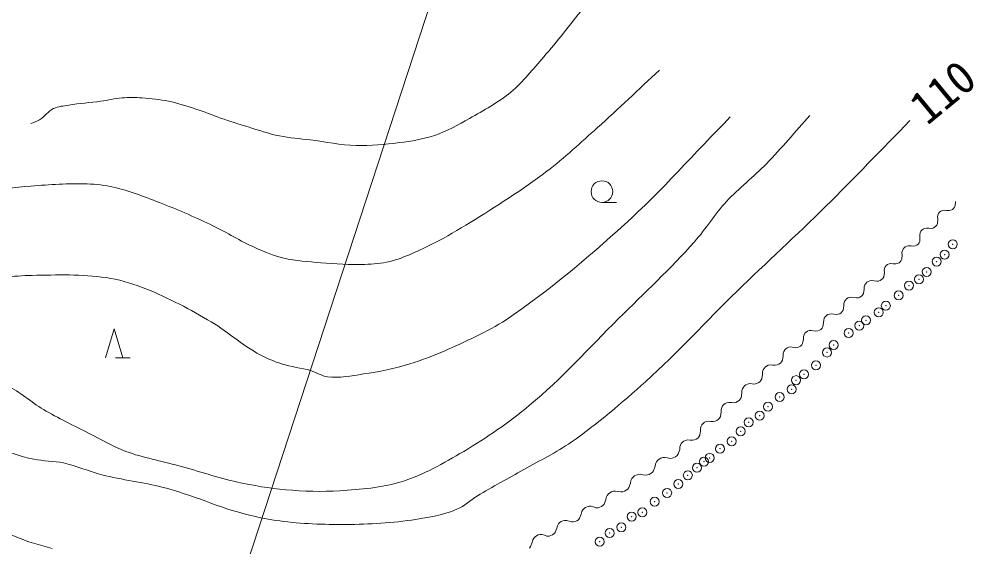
# Model space of a CAD drawing. Units: millimetres, scale not verified. Extents: x 40000 to 680000, y 20000 to 380000.
# Drawn here: x 102830 to 155729, y 290472 to 319694 of the extents above; entities that cross this region are included whole.
import ezdxf
from ezdxf.enums import TextEntityAlignment as Align

# ---------------------------------------------------------------- set-up
doc = ezdxf.new("R2010")
doc.units = ezdxf.units.MM
doc.header["$LTSCALE"] = 1000
doc.header["$PDMODE"] = 32
doc.header["$PDSIZE"] = 500
doc.layers.add('M-BGD', color=7, linetype='Continuous', lineweight=13)
doc.layers.add('M-STR-HTXT', color=7, linetype='Continuous', lineweight=13)
doc.styles.add('ＭＳ ゴシック', font='')
doc.styles.get('ＭＳ ゴシック').set_extended_font_data('MS Gothic')

# ---------------------------------------------------------------- blocks, each defined once
blk = doc.blocks.new('広葉樹林')
at = {"color": 7, "linetype": 'Continuous', "lineweight": 13}
blk.add_line((0, 0), (1, 0), dxfattribs=at)
blk.add_circle((0, 0.75), 0.75, dxfattribs=at)
blk = doc.blocks.new('針葉樹林')
at = {"color": 7, "linetype": 'Continuous', "lineweight": 13}
for p, q in [((-0.6, 0), (0, 2)), ((0, 2), (0.6, 0)), ((0.1, 0), (1.1, 0))]:
    blk.add_line(p, q, dxfattribs=at)

msp = doc.modelspace()

# ---------------------------------------------------------------- linework, layer by layer
at = {"layer": 'M-BGD'}
for p, q in [((154645, 309357), (154655, 309593)), ((153721, 308928), (153776, 308997)), ((153776, 308997), (153844, 309051)), ((153844, 309051), (153927, 309091)), ((153927, 309091), (154030, 309111)), ((154030, 309111), (154163, 309101)), ((154163, 309101), (154296, 309091)), ((154296, 309091), (154399, 309111)), ((154399, 309111), (154482, 309151)), ((154482, 309151), (154550, 309206)), ((154550, 309206), (154605, 309274)), ((154605, 309274), (154645, 309357)), ((153661, 308743), (153682, 308845)), ((153671, 308609), (153661, 308743)), ((153661, 308374), (153671, 308609)), ((153682, 308845), (153721, 308928)), ((152698, 307861), (152737, 307944)), ((152737, 307944), (152792, 308013)), ((152792, 308013), (152860, 308067)), ((152860, 308067), (152944, 308107)), ((152944, 308107), (153046, 308128)), ((153046, 308128), (153179, 308117)), ((153179, 308117), (153313, 308107)), ((153313, 308107), (153415, 308128)), ((153415, 308128), (153498, 308167)), ((153498, 308167), (153567, 308222)), ((153567, 308222), (153621, 308290)), ((153621, 308290), (153661, 308374)), ((152637, 307306), (152677, 307390)), ((152677, 307759), (152698, 307861)), ((152687, 307625), (152677, 307759)), ((152677, 307390), (152687, 307625)), ((151693, 306775), (151714, 306877)), ((151714, 306877), (151753, 306960)), ((151753, 306960), (151808, 307029)), ((151808, 307029), (151876, 307083)), ((151876, 307083), (151960, 307123)), ((151960, 307123), (152062, 307144)), ((152062, 307144), (152195, 307133)), ((152195, 307133), (152329, 307123)), ((152329, 307123), (152431, 307144)), ((152431, 307144), (152514, 307183)), ((152514, 307183), (152583, 307238)), ((152583, 307238), (152637, 307306)), ((151599, 306254), (151653, 306323)), ((151653, 306323), (151693, 306406)), ((151703, 306641), (151693, 306775)), ((151693, 306406), (151703, 306641)), ((150709, 305791), (150730, 305893)), ((150720, 305658), (150709, 305791)), ((150730, 305893), (150770, 305977)), ((150770, 305977), (150824, 306045)), ((150824, 306045), (150893, 306100)), ((150893, 306100), (150976, 306139)), ((150976, 306139), (151078, 306160)), ((151078, 306160), (151212, 306150)), ((151212, 306150), (151345, 306139)), ((151345, 306139), (151447, 306160)), ((151447, 306160), (151530, 306200)), ((151530, 306200), (151599, 306254)), ((150490, 305223), (150566, 305273)), ((150566, 305273), (150630, 305338)), ((150630, 305338), (150680, 305420)), ((150680, 305420), (150720, 305658)), ((149559, 304500), (149599, 304738)), ((149599, 304738), (149604, 304874)), ((149604, 304874), (149638, 304976)), ((149638, 304976), (149688, 305057)), ((149688, 305057), (149752, 305122)), ((149752, 305122), (149828, 305172)), ((149828, 305172), (149918, 305206)), ((149918, 305206), (150024, 305219)), ((150024, 305219), (150159, 305198)), ((150159, 305198), (150294, 305177)), ((150294, 305177), (150400, 305190)), ((150400, 305190), (150490, 305223)), ((148567, 304138), (148631, 304203)), ((148631, 304203), (148707, 304253)), ((148707, 304253), (148797, 304286)), ((148797, 304286), (148903, 304299)), ((148903, 304299), (149038, 304278)), ((149038, 304278), (149173, 304257)), ((149173, 304257), (149279, 304270)), ((149279, 304270), (149369, 304303)), ((149369, 304303), (149445, 304353)), ((149445, 304353), (149509, 304418)), ((149509, 304418), (149559, 304500)), ((148438, 303580), (148477, 303818)), ((148477, 303818), (148483, 303954)), ((148483, 303954), (148517, 304056)), ((148517, 304056), (148567, 304138)), ((147362, 303034), (147395, 303136)), ((147395, 303136), (147446, 303218)), ((147446, 303218), (147510, 303283)), ((147510, 303283), (147586, 303333)), ((147586, 303333), (147676, 303366)), ((147676, 303366), (147782, 303379)), ((147782, 303379), (147917, 303358)), ((147917, 303358), (148051, 303337)), ((148051, 303337), (148158, 303350)), ((148158, 303350), (148248, 303384)), ((148248, 303384), (148324, 303433)), ((148324, 303433), (148388, 303499)), ((148388, 303499), (148438, 303580)), ((147267, 302579), (147317, 302660)), ((147317, 302660), (147356, 302898)), ((147356, 302898), (147362, 303034)), ((146235, 301979), (146241, 302115)), ((146241, 302115), (146274, 302217)), ((146274, 302217), (146325, 302298)), ((146325, 302298), (146389, 302363)), ((146389, 302363), (146465, 302413)), ((146465, 302413), (146555, 302447)), ((146555, 302447), (146661, 302460)), ((146661, 302460), (146796, 302438)), ((146796, 302438), (146930, 302417)), ((146930, 302417), (147037, 302430)), ((147037, 302430), (147127, 302464)), ((147127, 302464), (147203, 302514)), ((147203, 302514), (147267, 302579)), ((145344, 301493), (145433, 301527)), ((145433, 301527), (145540, 301540)), ((145540, 301540), (145675, 301519)), ((145916, 301510), (146005, 301544)), ((146005, 301544), (146082, 301594)), ((146082, 301594), (146146, 301659)), ((146146, 301659), (146196, 301740)), ((146196, 301740), (146235, 301979)), ((145078, 300811), (145114, 301059)), ((145114, 301059), (145120, 301195)), ((145120, 301195), (145153, 301297)), ((145153, 301297), (145204, 301378)), ((145204, 301378), (145267, 301443)), ((145267, 301443), (145344, 301493)), ((145675, 301519), (145809, 301497)), ((145809, 301497), (145916, 301510)), ((144122, 300428), (144200, 300485)), ((144200, 300485), (144292, 300527)), ((144292, 300527), (144402, 300550)), ((144402, 300550), (144542, 300539)), ((144542, 300539), (144682, 300529)), ((144682, 300529), (144792, 300551)), ((144792, 300551), (144884, 300593)), ((144884, 300593), (144962, 300651)), ((144962, 300651), (145027, 300723)), ((145027, 300723), (145078, 300811)), ((143934, 299772), (143970, 300020)), ((143970, 300020), (143973, 300160)), ((143973, 300160), (144006, 300268)), ((144006, 300268), (144057, 300356)), ((144057, 300356), (144122, 300428)), ((142978, 299389), (143056, 299447)), ((143056, 299447), (143148, 299489)), ((143148, 299489), (143258, 299511)), ((143258, 299511), (143398, 299501)), ((143398, 299501), (143538, 299490)), ((143538, 299490), (143648, 299513)), ((143648, 299513), (143740, 299555)), ((143740, 299555), (143818, 299612)), ((143818, 299612), (143883, 299684)), ((143883, 299684), (143934, 299772)), ((142790, 298733), (142826, 298981)), ((142826, 298981), (142829, 299121)), ((142829, 299121), (142862, 299229)), ((142862, 299229), (142913, 299317)), ((142913, 299317), (142978, 299389)), ((141834, 298350), (141912, 298408)), ((141912, 298408), (142004, 298450)), ((142004, 298450), (142114, 298472)), ((142114, 298472), (142254, 298462)), ((142254, 298462), (142394, 298451)), ((142394, 298451), (142504, 298474)), ((142504, 298474), (142596, 298516)), ((142596, 298516), (142674, 298573)), ((142674, 298573), (142739, 298646)), ((142739, 298646), (142790, 298733)), ((141646, 297695), (141682, 297942)), ((141682, 297942), (141685, 298083)), ((141685, 298083), (141718, 298190)), ((141718, 298190), (141769, 298278)), ((141769, 298278), (141834, 298350)), ((140625, 297239), (140690, 297311)), ((140690, 297311), (140768, 297369)), ((140768, 297369), (140860, 297411)), ((140860, 297411), (140970, 297433)), ((140970, 297433), (141110, 297423)), ((141110, 297423), (141250, 297413)), ((141250, 297413), (141360, 297435)), ((141360, 297435), (141452, 297477)), ((141452, 297477), (141530, 297535)), ((141530, 297535), (141595, 297607)), ((141595, 297607), (141646, 297695)), ((140502, 296656), (140538, 296904)), ((140538, 296904), (140541, 297044)), ((140541, 297044), (140574, 297151)), ((140574, 297151), (140625, 297239)), ((139481, 296201), (139546, 296273)), ((139546, 296273), (139624, 296330)), ((139624, 296330), (139716, 296372)), ((139716, 296372), (139826, 296395)), ((139826, 296395), (139966, 296384)), ((139966, 296384), (140106, 296374)), ((140106, 296374), (140216, 296396)), ((140216, 296396), (140308, 296438)), ((140308, 296438), (140386, 296496)), ((140386, 296496), (140451, 296568)), ((140451, 296568), (140502, 296656)), ((139313, 295617), (139394, 295865)), ((139394, 295865), (139397, 296005)), ((139397, 296005), (139430, 296113)), ((139430, 296113), (139481, 296201)), ((138057, 295077), (138110, 295182)), ((138110, 295182), (138178, 295266)), ((138178, 295266), (138257, 295332)), ((138257, 295332), (138348, 295382)), ((138348, 295382), (138451, 295415)), ((138451, 295415), (138569, 295426)), ((138569, 295426), (138711, 295400)), ((138711, 295400), (138854, 295374)), ((138854, 295374), (138972, 295384)), ((138972, 295384), (139074, 295417)), ((139074, 295417), (139165, 295467)), ((139165, 295467), (139245, 295533)), ((139245, 295533), (139313, 295617)), ((137880, 294603), (137948, 294687)), ((137948, 294687), (138029, 294935)), ((138029, 294935), (138057, 295077)), ((136664, 294004), (136692, 294146)), ((136692, 294146), (136745, 294252)), ((136745, 294252), (136813, 294336)), ((136813, 294336), (136892, 294402)), ((136892, 294402), (136983, 294452)), ((136983, 294452), (137086, 294485)), ((137086, 294485), (137204, 294495)), ((137204, 294495), (137346, 294469)), ((137346, 294469), (137489, 294443)), ((137489, 294443), (137607, 294454)), ((137607, 294454), (137709, 294487)), ((137709, 294487), (137800, 294537)), ((137800, 294537), (137880, 294603)), ((136344, 293556), (136435, 293606)), ((136435, 293606), (136515, 293672)), ((136515, 293672), (136583, 293756)), ((136583, 293756), (136664, 294004)), ((135209, 292838), (135298, 293074)), ((135298, 293074), (135327, 293216)), ((135327, 293216), (135379, 293321)), ((135379, 293321), (135447, 293405)), ((135447, 293405), (135527, 293471)), ((135527, 293471), (135618, 293521)), ((135618, 293521), (135721, 293554)), ((135721, 293554), (135838, 293565)), ((135838, 293565), (135981, 293539)), ((135981, 293539), (136124, 293513)), ((136124, 293513), (136241, 293524)), ((136241, 293524), (136344, 293556)), ((134033, 292526), (134102, 292602)), ((134102, 292602), (134182, 292659)), ((134182, 292659), (134271, 292699)), ((134271, 292699), (134372, 292722)), ((134372, 292722), (134485, 292721)), ((134485, 292721), (134621, 292682)), ((134621, 292682), (134756, 292643)), ((134756, 292643), (134870, 292642)), ((134870, 292642), (134970, 292664)), ((134970, 292664), (135060, 292705)), ((135060, 292705), (135139, 292762)), ((135139, 292762), (135209, 292838)), ((133784, 291978), (133853, 292054)), ((133853, 292054), (133943, 292290)), ((133943, 292290), (133977, 292427)), ((133977, 292427), (134033, 292526)), ((101498, 291483), (103366, 290744)), ((132497, 291271), (132587, 291506)), ((132587, 291506), (132621, 291643)), ((132621, 291643), (132677, 291742)), ((132677, 291742), (132746, 291818)), ((132746, 291818), (132826, 291875)), ((132826, 291875), (132916, 291916)), ((132916, 291916), (133016, 291938)), ((133016, 291938), (133129, 291937)), ((133129, 291937), (133265, 291898)), ((133265, 291898), (133401, 291859)), ((133401, 291859), (133514, 291858)), ((133514, 291858), (133614, 291880)), ((133614, 291880), (133704, 291921)), ((133704, 291921), (133784, 291978)), ((131265, 290860), (131321, 290958)), ((131321, 290958), (131391, 291034)), ((131391, 291034), (131470, 291092)), ((131470, 291092), (131560, 291132)), ((131560, 291132), (131660, 291154)), ((131660, 291154), (131774, 291154)), ((131774, 291154), (131909, 291114)), ((131909, 291114), (132045, 291075)), ((132045, 291075), (132159, 291075)), ((132159, 291075), (132259, 291097)), ((132259, 291097), (132348, 291137)), ((132348, 291137), (132428, 291195)), ((132428, 291195), (132497, 291271)), ((103366, 290744), (104659, 290375)), ((131073, 290411), (131142, 290487)), ((131142, 290487), (131232, 290723)), ((131232, 290723), (131265, 290860))]:
    msp.add_line(p, q, dxfattribs=at)
for points, knots in [([(103470, 313907), (103635, 313979), (103812, 314031), (103966, 314124), (104249, 314295), (104443, 314601), (104741, 314744), (104999, 314868), (105297, 314882), (105578, 314930), (106163, 315031), (106758, 315065), (107346, 315147), (107739, 315203), (108128, 315302), (108524, 315333), (108895, 315362), (109269, 315357), (109640, 315333), (110129, 315302), (110618, 315246), (111098, 315147), (111613, 315041), (112116, 314876), (112617, 314713), (113077, 314564), (113524, 314375), (113981, 314217), (114485, 314043), (114991, 313877), (115501, 313721), (116076, 313545), (116647, 313346), (117237, 313225), (117798, 313110), (118374, 313079), (118942, 313008), (119790, 312902), (120631, 312722), (121485, 312698), (122282, 312675), (123082, 312746), (123872, 312853), (124531, 312942), (125197, 313041), (125826, 313256), (126504, 313487), (127132, 313849), (127757, 314199), (128545, 314640), (129348, 315076), (130043, 315652), (130728, 316220), (131282, 316931), (131868, 317601), (132619, 318462), (133309, 319373), (134029, 320259)], [0, 0, 0, 0, 1, 1, 1, 2, 2, 2, 3, 3, 3, 4, 4, 4, 5, 5, 5, 6, 6, 6, 7, 7, 7, 8, 8, 8, 9, 9, 9, 10, 10, 10, 11, 11, 11, 12, 12, 12, 13, 13, 13, 14, 14, 14, 15, 15, 15, 16, 16, 16, 17, 17, 17, 18, 18, 18, 19, 19, 19, 19]), ([(86689, 314691), (87192, 314056), (87623, 313358), (88197, 312787), (88796, 312192), (89482, 311684), (90192, 311228), (90755, 310867), (91343, 310527), (91974, 310307), (92516, 310117), (93094, 310040), (93665, 309972), (94151, 309915), (94643, 309931), (95133, 309912), (95733, 309887), (96334, 309828), (96935, 309841), (98232, 309869), (99521, 310042), (100813, 310165), (101705, 310249), (102592, 310384), (103486, 310448), (104523, 310523), (105565, 310615), (106604, 310570), (107090, 310549), (107578, 310496), (108052, 310388), (108986, 310173), (109881, 309812), (110775, 309466), (111720, 309101), (112646, 308688), (113560, 308251), (114343, 307877), (115074, 307397), (115868, 307046), (116391, 306816), (116923, 306593), (117478, 306459), (118146, 306298), (118838, 306261), (119523, 306206), (120334, 306141), (121150, 306085), (121963, 306115), (122425, 306132), (122893, 306151), (123340, 306267), (124194, 306488), (124989, 306901), (125780, 307289), (126473, 307630), (127138, 308028), (127795, 308433), (129242, 309326), (130684, 310238), (132037, 311268), (133020, 312016), (133922, 312865), (134842, 313688), (136002, 314727), (137123, 315808), (138264, 316867)], [0, 0, 0, 0, 1, 1, 1, 2, 2, 2, 3, 3, 3, 4, 4, 4, 5, 5, 5, 6, 6, 6, 7, 7, 7, 8, 8, 8, 9, 9, 9, 10, 10, 10, 11, 11, 11, 12, 12, 12, 13, 13, 13, 14, 14, 14, 15, 15, 15, 16, 16, 16, 17, 17, 17, 18, 18, 18, 19, 19, 19, 20, 20, 20, 21, 21, 21, 22, 22, 22, 22]), ([(78320, 310273), (78958, 309564), (79518, 308777), (80233, 308146), (81328, 307181), (82614, 306455), (83830, 305648), (85310, 304666), (86815, 303722), (88330, 302796), (89471, 302098), (90585, 301348), (91786, 300758), (92728, 300295), (93699, 299873), (94709, 299589), (95459, 299378), (96234, 299225), (97012, 299199), (97962, 299166), (98900, 299409), (99847, 299482), (100378, 299524), (100912, 299621), (101442, 299571), (101684, 299548), (101927, 299491), (102151, 299394), (102887, 299073), (103478, 298488), (104171, 298083), (104994, 297601), (105853, 297184), (106704, 296754), (107378, 296413), (108035, 296027), (108742, 295761), (109687, 295406), (110691, 295232), (111665, 294964), (112753, 294665), (113824, 294301), (114925, 294060), (115802, 293869), (116690, 293714), (117583, 293635), (118578, 293547), (119581, 293519), (120578, 293582), (121721, 293655), (122884, 293741), (123979, 294078), (125204, 294456), (126330, 295112), (127435, 295761), (128714, 296514), (129941, 297366), (131084, 298313), (132851, 299775), (134384, 301498), (136010, 303114), (137423, 304519), (138888, 305876), (140209, 307367), (140839, 308078), (141339, 308899), (141981, 309599), (142668, 310347), (143488, 310963), (144196, 311690), (145030, 312547), (145791, 313474), (146588, 314366)], [0, 0, 0, 0, 1, 1, 1, 2, 2, 2, 3, 3, 3, 4, 4, 4, 5, 5, 5, 6, 6, 6, 7, 7, 7, 8, 8, 8, 9, 9, 9, 10, 10, 10, 11, 11, 11, 12, 12, 12, 13, 13, 13, 14, 14, 14, 15, 15, 15, 16, 16, 16, 17, 17, 17, 18, 18, 18, 19, 19, 19, 20, 20, 20, 21, 21, 21, 22, 22, 22, 23, 23, 23, 24, 24, 24, 24]), ([(82443, 312572), (83084, 311694), (83656, 310761), (84365, 309937), (85238, 308923), (86169, 307945), (87218, 307115), (88011, 306487), (88866, 305912), (89791, 305503), (90596, 305147), (91466, 304937), (92334, 304790), (93447, 304600), (94586, 304528), (95714, 304572), (97300, 304636), (98849, 305078), (100427, 305255), (101467, 305371), (102512, 305477), (103558, 305503), (104923, 305536), (106301, 305578), (107651, 305379), (108319, 305280), (108974, 305089), (109605, 304852), (110877, 304373), (112087, 303733), (113264, 303053), (114276, 302468), (115149, 301655), (116178, 301100), (116553, 300897), (116951, 300735), (117357, 300604), (117881, 300434), (118440, 300389), (118969, 300232), (119285, 300137), (119572, 299935), (119899, 299890), (120556, 299800), (121227, 299949), (121884, 300045), (122752, 300173), (123619, 300341), (124457, 300604), (125717, 300998), (126927, 301548), (128116, 302123), (128691, 302401), (129261, 302697), (129790, 303053), (132113, 304617), (134257, 306445), (136333, 308324), (138397, 310193), (140240, 312293), (142193, 314278)], [0, 0, 0, 0, 1, 1, 1, 2, 2, 2, 3, 3, 3, 4, 4, 4, 5, 5, 5, 6, 6, 6, 7, 7, 7, 8, 8, 8, 9, 9, 9, 10, 10, 10, 11, 11, 11, 12, 12, 12, 13, 13, 13, 14, 14, 14, 15, 15, 15, 16, 16, 16, 17, 17, 17, 18, 18, 18, 19, 19, 19, 20, 20, 20, 20]), ([(81998, 298077), (82484, 298173), (82962, 298340), (83456, 298365), (84033, 298394), (84611, 298296), (85181, 298201), (86049, 298056), (86887, 297769), (87747, 297585), (88612, 297399), (89493, 297292), (90355, 297092), (91579, 296807), (92753, 296316), (93988, 296086), (94671, 295959), (95368, 295904), (96062, 295881), (96699, 295859), (97337, 295890), (97971, 295942), (98494, 295985), (99007, 296142), (99532, 296147), (100145, 296153), (100757, 296057), (101359, 295942), (102132, 295795), (102866, 295478), (103638, 295326), (104179, 295220), (104741, 295237), (105280, 295121), (106009, 294965), (106694, 294649), (107416, 294464), (108533, 294178), (109686, 294051), (110803, 293766), (111303, 293638), (111792, 293475), (112281, 293314), (113067, 293056), (113828, 292723), (114622, 292493), (115411, 292264), (116211, 292057), (117024, 291939), (118232, 291763), (119458, 291712), (120679, 291713), (121968, 291714), (123263, 291769), (124538, 291959), (125394, 292086), (126269, 292213), (127064, 292555), (127477, 292732), (127809, 293059), (128193, 293294), (129033, 293806), (129906, 294262), (130759, 294751), (131637, 295254), (132555, 295696), (133387, 296271), (134848, 297279), (136193, 298451), (137514, 299638), (139274, 301219), (140868, 302977), (142565, 304627), (144188, 306206), (145860, 307737), (147471, 309328), (149049, 310886), (150578, 312490), (152132, 314071)], [0, 0, 0, 0, 1, 1, 1, 2, 2, 2, 3, 3, 3, 4, 4, 4, 5, 5, 5, 6, 6, 6, 7, 7, 7, 8, 8, 8, 9, 9, 9, 10, 10, 10, 11, 11, 11, 12, 12, 12, 13, 13, 13, 14, 14, 14, 15, 15, 15, 16, 16, 16, 17, 17, 17, 18, 18, 18, 19, 19, 19, 20, 20, 20, 21, 21, 21, 22, 22, 22, 23, 23, 23, 24, 24, 24, 25, 25, 25, 26, 26, 26, 26])]:
    msp.add_open_spline(points, degree=3, knots=knots, dxfattribs=at)
for p in [(154507, 307231), (154049, 306659), (153614, 306270), (153065, 305698), (152631, 305286), (152081, 304943), (151509, 304394), (150411, 303456), (150800, 303822), (149702, 303021), (149336, 302724), (148741, 302312), (147917, 301648), (147551, 301236), (146933, 300527), (145835, 299703), (146270, 300024), (145584, 299200), (144920, 298765), (144279, 298239), (143822, 297736), (143204, 297370), (142769, 296866), (142266, 296317), (141625, 295905), (140733, 295196), (141053, 295402), (139841, 294441), (140344, 294853), (139314, 293961), (138697, 293457), (138010, 292977), (137324, 292382), (136729, 292153), (135516, 291238), (136157, 291558), (134967, 290757)]:
    msp.add_point(p, dxfattribs=at)
at = {"layer": 'M-STR-HTXT'}
msp.add_lwpolyline([(114781, 287526), (126625, 323755), (151397, 323688)], dxfattribs=at)

# ---------------------------------------------------------------- block references
at = {"layer": 'M-BGD', "xscale": 800, "yscale": 800}
for name, p in [('広葉樹林', (135088, 309541)), ('針葉樹林', (108093, 300945))]:
    msp.add_blockref(name, p, dxfattribs=at)

# ---------------------------------------------------------------- texts
at = {"layer": 'M-BGD', "style": 'ＭＳ ゴシック'}
msp.add_text('110', height=1833, rotation=39.55, dxfattribs=at).set_placement((153431, 313344), align=Align.BOTTOM_LEFT)

doc.saveas('drawing.dxf')
